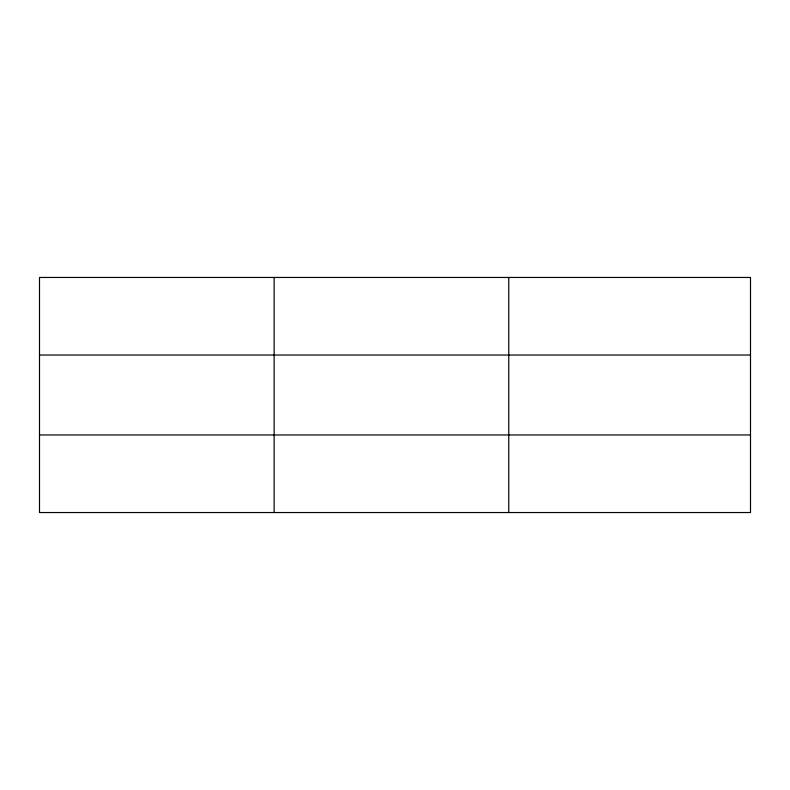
<?xml version="1.0" encoding="UTF-8"?>
<svg xmlns="http://www.w3.org/2000/svg" width="790" height="790" viewBox="0 0 790 790"><rect width="100%" height="100%" fill="white"/><g stroke="black" fill="none" stroke-linecap="round" stroke-linejoin="round"><path stroke-width="1.19" d="M274.13 512.542L274.13 277.458M508.76 512.542L508.76 277.458M750.5 434.964L750.5 512.542L39.5 512.542L39.5 277.458L750.5 277.458L750.5 434.964L39.5 434.964M39.5 355.036L750.5 355.036"/></g></svg>
